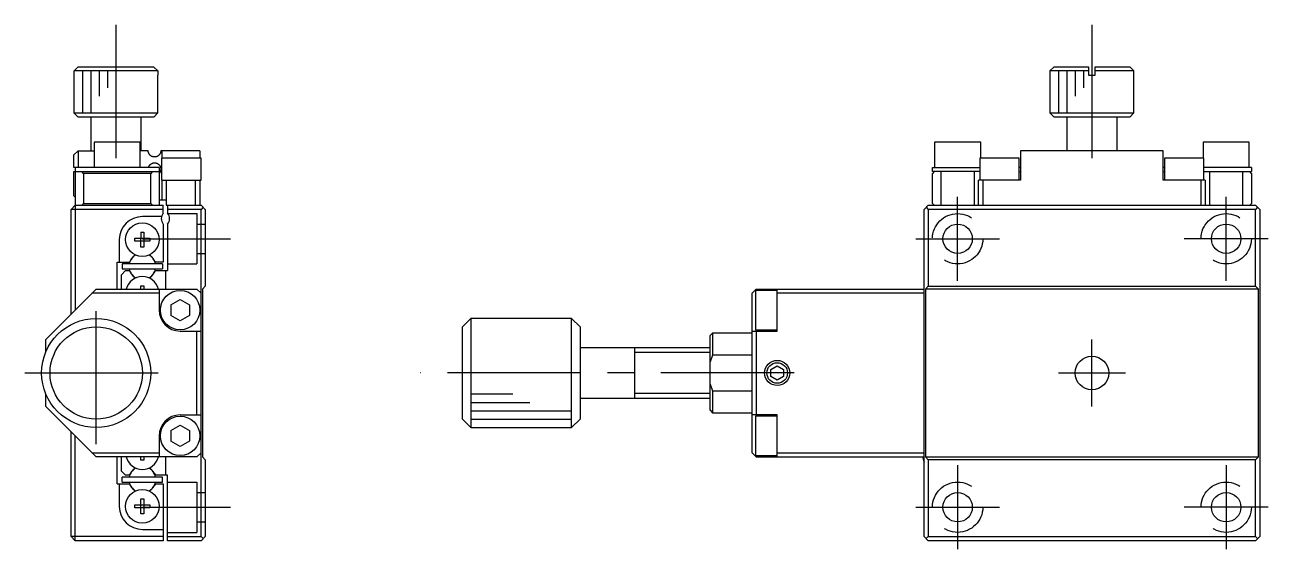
# Model space of a CAD drawing. Extents: x 0 to 320, y -8 to 166.
# Drawn here: x 172 to 320.2, y 58.5 to 121 of the extents above; entities that cross this region are included whole.
import ezdxf

# ---------------------------------------------------------------- set-up
doc = ezdxf.new("R2010")
doc.units = 0
doc.header["$LTSCALE"] = 0.5
doc.linetypes.add('CENTER', pattern=[50.8, 31.75, -6.35, 6.35, -6.35])
doc.linetypes.add('DASHED', pattern=[19.05, 12.7, -6.35])
for name, color, linetype in [('MSM_CENTER', 1, 'CENTER'), ('MSM_CONTINUOUS', 7, 'CONTINUOUS'), ('MSM_DASHED', 4, 'DASHED'), ('MSM_NARROW', 5, 'CONTINUOUS')]:
    doc.layers.add(name, color=color, linetype=linetype)

msp = doc.modelspace()

# ---------------------------------------------------------------- linework, layer by layer
at = {"layer": 'MSM_CENTER'}
for p, q in [((182.85, 121), (182.85, 105)), ((299.155071, 121), (299.155071, 104)), ((283.155071, 90.5), (283.155071, 100.5)), ((315.155071, 90.5), (315.155071, 100.5)), ((186, 95.5), (196.5, 95.5)), ((278.155071, 95.5), (288.155071, 95.5)), ((320.155071, 95.5), (310.155071, 95.5)), ((180.5, 71), (180.5, 88)), ((299.155071, 75.5), (299.155071, 83.5)), ((172, 79.5), (189, 79.5)), ((263.655071, 79.5), (219.155071, 79.5)), ((295.155071, 79.5), (303.155071, 79.5)), ((283.155071, 68.5), (283.155071, 58.5)), ((315.155071, 68.5), (315.155071, 58.5)), ((186, 63.5), (196.5, 63.5)), ((278.155071, 63.5), (288.155071, 63.5)), ((320.155071, 63.5), (310.155071, 63.5))]:
    msp.add_line(p, q, dxfattribs=at)
at = {"layer": 'MSM_CONTINUOUS'}
for p, q in [((177.866026, 115.5), (178.367813, 116)), ((178.367813, 116), (187.332187, 116)), ((187.332187, 116), (187.833974, 115.5)), ((294.655071, 116), (294.155071, 115.5)), ((294.655071, 116), (298.755071, 116)), ((298.755071, 116), (298.755071, 115)), ((299.555071, 115), (299.555071, 116)), ((299.555071, 116), (303.655071, 116)), ((304.155071, 115.5), (303.655071, 116)), ((177.85, 115), (177.866026, 115)), ((177.85, 115), (177.85, 110.5)), ((187.833974, 115.5), (177.866026, 115.5)), ((177.866026, 115), (177.866026, 115.5)), ((187.833974, 115.5), (187.833974, 115)), ((187.833974, 115), (187.85, 115)), ((187.85, 110.5), (187.85, 115)), ((298.755071, 115.5), (294.155071, 115.5)), ((294.155071, 115.5), (294.155071, 110.5)), ((298.755071, 115), (299.555071, 115)), ((304.155071, 115.5), (299.555071, 115.5)), ((304.155071, 110.5), (304.155071, 115.5)), ((177.85, 110.5), (187.85, 110.5)), ((177.85, 110.5), (178.35, 110)), ((187.35, 110), (178.35, 110)), ((179.85, 110), (179.85, 106)), ((185.85, 106), (185.85, 110)), ((187.35, 110), (187.85, 110.5)), ((294.155071, 110.5), (304.155071, 110.5)), ((294.155071, 110.5), (294.655071, 110)), ((303.655071, 110), (294.655071, 110)), ((296.155071, 110), (296.155071, 106)), ((302.155071, 106), (302.155071, 110)), ((303.655071, 110), (304.155071, 110.5)), ((185.75, 107), (180.25, 107)), ((180.25, 107), (180.25, 104)), ((185.75, 104), (185.75, 107)), ((285.905071, 107), (280.405071, 107)), ((280.405071, 107), (280.405071, 104)), ((285.905071, 105.1), (285.905071, 107)), ((317.905071, 107), (312.405071, 107)), ((312.405071, 107), (312.405071, 105.1)), ((317.905071, 104), (317.905071, 107)), ((178.35, 106), (177.85, 105.5)), ((177.85, 104), (177.85, 105.5)), ((178.35, 106), (178.35, 104)), ((178.35, 106), (180.25, 106)), ((186.7, 106), (185.75, 106)), ((186.700796, 105.965461), (186.7, 106)), ((186.703154, 105.93132), (186.700796, 105.965461)), ((186.707062, 105.897337), (186.703154, 105.93132)), ((186.7125, 105.863642), (186.707062, 105.897337)), ((186.718409, 105.834856), (186.7125, 105.863642)), ((186.725427, 105.806373), (186.718409, 105.834856)), ((186.733524, 105.778273), (186.725427, 105.806373)), ((186.741659, 105.753522), (186.733524, 105.778273)), ((186.750621, 105.729134), (186.741659, 105.753522)), ((186.760384, 105.705162), (186.750621, 105.729134)), ((186.771823, 105.679728), (186.760384, 105.705162)), ((186.784146, 105.654838), (186.771823, 105.679728)), ((186.79731, 105.630548), (186.784146, 105.654838)), ((186.806499, 105.614764), (186.79731, 105.630548)), ((186.816035, 105.599265), (186.806499, 105.614764)), ((186.835923, 105.569409), (186.816035, 105.599265)), ((186.857033, 105.540773), (186.835923, 105.569409)), ((186.873301, 105.520504), (186.857033, 105.540773)), ((186.890146, 105.500938), (186.873301, 105.520504)), ((186.907519, 105.482106), (186.890146, 105.500938)), ((186.92904, 105.460464), (186.907519, 105.482106)), ((186.951216, 105.4399), (186.92904, 105.460464)), ((186.973958, 105.420445), (186.951216, 105.4399)), ((187.00009, 105.399932), (186.973958, 105.420445)), ((187.026613, 105.380934), (187.00009, 105.399932)), ((187.053594, 105.363319), (187.026613, 105.380934)), ((187.080633, 105.347261), (187.053594, 105.363319)), ((187.107962, 105.332535), (187.080633, 105.347261)), ((187.135208, 105.319261), (187.107962, 105.332535)), ((187.162603, 105.30725), (187.135208, 105.319261)), ((187.189949, 105.296527), (187.162603, 105.30725)), ((187.218233, 105.286709), (187.189949, 105.296527)), ((187.246504, 105.278135), (187.218233, 105.286709)), ((187.274693, 105.270776), (187.246504, 105.278135)), ((187.307963, 105.263573), (187.274693, 105.270776)), ((187.341008, 105.257962), (187.307963, 105.263573)), ((187.37374, 105.253887), (187.341008, 105.257962)), ((187.41374, 105.250877), (187.37374, 105.253887)), ((187.453111, 105.250006), (187.41374, 105.250877)), ((187.481799, 105.250674), (187.453111, 105.250006)), ((187.510077, 105.25241), (187.481799, 105.250674)), ((187.546781, 105.256271), (187.510077, 105.25241)), ((187.582702, 105.261833), (187.546781, 105.256271)), ((187.617783, 105.269008), (187.582702, 105.261833)), ((187.668012, 105.282385), (187.617783, 105.269008)), ((187.716313, 105.298874), (187.668012, 105.282385)), ((187.761994, 105.317973), (187.716313, 105.298874)), ((187.805733, 105.339732), (187.761994, 105.317973)), ((187.847259, 105.363851), (187.805733, 105.339732)), ((187.885851, 105.389644), (187.847259, 105.363851)), ((187.922423, 105.41749), (187.885851, 105.389644)), ((187.957164, 105.447474), (187.922423, 105.41749)), ((187.989742, 105.479249), (187.957164, 105.447474)), ((188.020516, 105.513162), (187.989742, 105.479249)), ((188.049171, 105.548893), (188.020516, 105.513162)), ((188.076021, 105.586965), (188.049171, 105.548893)), ((188.10088, 105.627367), (188.076021, 105.586965)), ((188.121459, 105.66587), (188.10088, 105.627367)), ((188.13419, 105.69277), (188.121459, 105.66587)), ((188.146179, 105.720998), (188.13419, 105.69277)), ((188.157354, 105.750699), (188.146179, 105.720998)), ((188.165068, 105.773772), (188.157354, 105.750699)), ((188.172248, 105.797867), (188.165068, 105.773772)), ((188.176693, 105.81448), (188.172248, 105.797867)), ((188.180866, 105.831674), (188.176693, 105.81448)), ((188.184732, 105.849438), (188.180866, 105.831674)), ((188.188249, 105.86776), (188.184732, 105.849438)), ((188.191382, 105.886628), (188.188249, 105.86776)), ((188.19409, 105.906031), (188.191382, 105.886628)), ((188.19542, 105.917282), (188.19409, 105.906031)), ((188.196595, 105.928746), (188.19542, 105.917282)), ((188.197607, 105.940388), (188.196595, 105.928746)), ((188.198451, 105.95217), (188.197607, 105.940388)), ((188.199119, 105.964059), (188.198451, 105.95217)), ((188.199604, 105.976017), (188.199119, 105.964059)), ((188.1999, 105.988009), (188.199604, 105.976017)), ((188.2, 106), (188.1999, 105.988009)), ((192.85, 106), (188.2, 106)), ((188.35, 105.1), (188.35, 106)), ((192.85, 106), (192.85, 105.1)), ((307.655071, 106), (290.655071, 106)), ((290.655071, 106), (290.655071, 102.5)), ((307.655071, 102.5), (307.655071, 106)), ((188, 104), (177.85, 104)), ((178, 104), (178, 87)), ((186.727158, 104), (186.734773, 104.025719)), ((186.734773, 104.025719), (186.74328, 104.051087)), ((186.74328, 104.051087), (186.752649, 104.076046)), ((186.752649, 104.076046), (186.762046, 104.098695)), ((186.762046, 104.098695), (186.772144, 104.120953)), ((186.772144, 104.120953), (186.782914, 104.142777)), ((186.782914, 104.142777), (186.795711, 104.166612)), ((186.795711, 104.166612), (186.809293, 104.189862)), ((186.809293, 104.189862), (186.823612, 104.212478)), ((186.823612, 104.212478), (186.838172, 104.233781)), ((186.838172, 104.233781), (186.853367, 104.254453)), ((186.853367, 104.254453), (186.86915, 104.274461)), ((186.86915, 104.274461), (186.891865, 104.300984)), ((186.891865, 104.300984), (186.915548, 104.326176)), ((186.915548, 104.326176), (186.933703, 104.344)), ((186.933703, 104.344), (186.952303, 104.361067)), ((186.952303, 104.361067), (186.971298, 104.37736)), ((186.971298, 104.37736), (186.993162, 104.39481)), ((186.993162, 104.39481), (187.015433, 104.41127)), ((187.015433, 104.41127), (187.046002, 104.431888)), ((187.046002, 104.431888), (187.077107, 104.450729)), ((187.077107, 104.450729), (187.108593, 104.467788)), ((187.108593, 104.467788), (187.132655, 104.479553)), ((187.132655, 104.479553), (187.156837, 104.49033)), ((187.156837, 104.49033), (187.187942, 104.502726)), ((187.187942, 104.502726), (187.219107, 104.513574)), ((187.219107, 104.513574), (187.250231, 104.522906)), ((187.250231, 104.522906), (187.2888, 104.532471)), ((187.2888, 104.532471), (187.327103, 104.539862)), ((187.327103, 104.539862), (187.361271, 104.544733)), ((187.361271, 104.544733), (187.395078, 104.547986)), ((187.395078, 104.547986), (187.428636, 104.549696)), ((187.428636, 104.549696), (187.472321, 104.549668)), ((187.472321, 104.549668), (187.51535, 104.547147)), ((187.51535, 104.547147), (187.557375, 104.542274)), ((187.557375, 104.542274), (187.598815, 104.535088)), ((187.598815, 104.535088), (187.639115, 104.525765)), ((187.639115, 104.525765), (187.678666, 104.514291)), ((187.678666, 104.514291), (187.716984, 104.50087)), ((187.716984, 104.50087), (187.754227, 104.485526)), ((187.754227, 104.485526), (187.799866, 104.463396)), ((187.799866, 104.463396), (187.843655, 104.438386)), ((187.843655, 104.438386), (187.885309, 104.410742)), ((187.885309, 104.410742), (187.925286, 104.380176)), ((187.925286, 104.380176), (187.963069, 104.347047)), ((187.963069, 104.347047), (187.999069, 104.310908)), ((187.999069, 104.310908), (188.032804, 104.272059)), ((188, 104), (188, 99.5)), ((188.032804, 104.272059), (188.064433, 104.230084)), ((188.064433, 104.230084), (188.083089, 104.202117)), ((188.083089, 104.202117), (188.100832, 104.17272)), ((188.100832, 104.17272), (188.117582, 104.14181)), ((188.117582, 104.14181), (188.133341, 104.109104)), ((188.133341, 104.109104), (188.140783, 104.092094)), ((188.140783, 104.092094), (188.147936, 104.074563)), ((188.147936, 104.074563), (188.157074, 104.050101)), ((188.157074, 104.050101), (188.165618, 104.024488)), ((188.165618, 104.024488), (188.173495, 103.997624)), ((188.173495, 103.997624), (188.177212, 103.983475)), ((188.177212, 103.983475), (188.180725, 103.968943)), ((188.180725, 103.968943), (188.184015, 103.95402)), ((188.184015, 103.95402), (188.186662, 103.940808)), ((188.186662, 103.940808), (188.189122, 103.927251)), ((188.189122, 103.927251), (188.191377, 103.91337)), ((188.191377, 103.91337), (188.193408, 103.89919)), ((188.194639, 103.710507), (188.193013, 103.697864)), ((188.193408, 103.89919), (188.195197, 103.884734)), ((188.196072, 103.723411), (188.194639, 103.710507)), ((188.195197, 103.884734), (188.196724, 103.870024)), ((188.1973, 103.736533), (188.196072, 103.723411)), ((188.196724, 103.870024), (188.197695, 103.858695)), ((188.198312, 103.749828), (188.1973, 103.736533)), ((188.197695, 103.858695), (188.1985, 103.847191)), ((188.199096, 103.763254), (188.198312, 103.749828)), ((188.1985, 103.847191), (188.199135, 103.835554)), ((188.19964, 103.776766), (188.199096, 103.763254)), ((188.199135, 103.835554), (188.199596, 103.823823)), ((188.199596, 103.823823), (188.199881, 103.812039)), ((188.199907, 103.78847), (188.19964, 103.776766)), ((188.199881, 103.812039), (188.199986, 103.800241)), ((188.199986, 103.800241), (188.199907, 103.78847)), ((193, 105.1), (188.3, 105.1)), ((188.3, 105.1), (188.3, 102.5)), ((193, 102.5), (193, 105.1)), ((280.155071, 103.5), (280.155071, 104)), ((280.155071, 104), (285.805071, 104)), ((290.505071, 105.1), (285.805071, 105.1)), ((285.805071, 105.1), (285.805071, 102.5)), ((290.505071, 102.5), (290.505071, 105.1)), ((290.655071, 104), (290.505071, 104)), ((307.805071, 104), (307.655071, 104)), ((312.505071, 105.1), (307.805071, 105.1)), ((307.805071, 105.1), (307.805071, 102.5)), ((312.505071, 102.5), (312.505071, 105.1)), ((318.155071, 104), (312.505071, 104)), ((318.155071, 104), (318.155071, 103.5)), ((177.85, 100.6), (177.85, 103.5)), ((177.85, 103.5), (188, 103.5)), ((179, 103.3), (178.8, 103.5)), ((187, 103.3), (179, 103.3)), ((179, 103.3), (179, 99.7)), ((187.2, 103.5), (187, 103.3)), ((187, 99.7), (187, 103.3)), ((188.00787, 103.298717), (188.000186, 103.290299)), ((188.039733, 103.336626), (188.00787, 103.298717)), ((188.069311, 103.376971), (188.039733, 103.336626)), ((188.088004, 103.405725), (188.069311, 103.376971)), ((188.105703, 103.435921), (188.088004, 103.405725)), ((188.118991, 103.460948), (188.105703, 103.435921)), ((188.13161, 103.487089), (188.118991, 103.460948)), ((188.143516, 103.514455), (188.13161, 103.487089)), ((188.152732, 103.537946), (188.143516, 103.514455)), ((188.161401, 103.562486), (188.152732, 103.537946)), ((188.169462, 103.588166), (188.161401, 103.562486)), ((188.174202, 103.604979), (188.169462, 103.588166)), ((188.178667, 103.622387), (188.174202, 103.604979)), ((188.18282, 103.640383), (188.178667, 103.622387)), ((188.186622, 103.658964), (188.18282, 103.640383)), ((188.190032, 103.678126), (188.186622, 103.658964)), ((188.193013, 103.697864), (188.190032, 103.678126)), ((188.3, 102.5), (193, 102.5)), ((188.35, 100.1), (188.35, 102.5)), ((188.85, 102.5), (188.85, 99.5)), ((192.35, 99.5), (192.35, 102.5)), ((192.85, 102.5), (192.85, 99.5)), ((280.355071, 103.5), (280.155071, 103.3)), ((285.805071, 103.5), (280.155071, 103.5)), ((280.155071, 99.7), (280.155071, 103.3)), ((281.155071, 103.5), (281.155071, 99.5)), ((285.155071, 99.5), (285.155071, 103.5)), ((285.655071, 99.5), (285.655071, 102.5)), ((290.655071, 102.5), (285.655071, 102.5)), ((286.155071, 102.5), (286.155071, 99.5)), ((290.505071, 103.5), (290.655071, 103.5)), ((307.655071, 103.5), (307.805071, 103.5)), ((312.655071, 102.5), (307.655071, 102.5)), ((312.155071, 99.5), (312.155071, 102.5)), ((312.505071, 103.5), (318.155071, 103.5)), ((312.655071, 102.5), (312.655071, 99.5)), ((313.155071, 103.5), (313.155071, 99.5)), ((317.155071, 99.5), (317.155071, 103.5)), ((318.155071, 103.3), (317.955071, 103.5)), ((318.155071, 103.3), (318.155071, 99.7)), ((178, 99.5), (177.5, 99)), ((177.85, 100.6), (178, 100.45)), ((178, 99.5), (188.5, 99.5)), ((178.8, 99.5), (179, 99.7)), ((179, 99.7), (187, 99.7)), ((187, 99.7), (187.2, 99.5)), ((188.85, 100.1), (188, 100.1)), ((188.5, 98.561438), (188.5, 99.5)), ((188.85, 99.5), (193, 99.5)), ((189, 99.5), (189, 98.561438)), ((193, 99.5), (193.5, 99)), ((279.655071, 99.5), (279.155071, 99)), ((279.655071, 99.5), (318.655071, 99.5)), ((280.155071, 99.7), (280.355071, 99.5)), ((317.955071, 99.5), (318.155071, 99.7)), ((319.155071, 99), (318.655071, 99.5)), ((188.5, 99), (177.5, 99)), ((177.5, 86.5), (177.5, 99)), ((188.281754, 98.15), (186, 98.15)), ((193, 99), (189, 99)), ((193.25, 99.25), (193, 99)), ((193, 60), (193, 99)), ((193.5, 99), (193.5, 89.85)), ((279.155071, 60), (279.155071, 99)), ((279.405071, 99.25), (279.655071, 99)), ((318.655071, 99), (279.655071, 99)), ((279.655071, 99), (279.655071, 89.85)), ((318.905071, 99.25), (318.655071, 99)), ((318.655071, 89.85), (318.655071, 99)), ((319.155071, 99), (319.155071, 60)), ((188.5, 97.238562), (188.5, 92.7)), ((189, 97.238562), (189, 91.7)), ((183.25, 95.4), (183.25, 92.7)), ((185.113639, 95.22), (185.113639, 95.58)), ((185.113639, 95.58), (185.82, 95.58)), ((185.82, 95.22), (185.113639, 95.22)), ((185.82, 96.286361), (186.18, 96.286361)), ((185.82, 96.286361), (185.82, 95.58)), ((185.830372, 95.569628), (185.82, 95.58)), ((185.830372, 95.230372), (185.82, 95.22)), ((185.82, 94.513639), (185.82, 95.22)), ((185.830372, 95.569628), (186.169628, 95.569628)), ((185.830372, 95.230372), (185.830372, 95.569628)), ((186.169628, 95.230372), (185.830372, 95.230372)), ((186.169628, 95.569628), (186.18, 95.58)), ((186.169628, 95.569628), (186.169628, 95.230372)), ((186.169628, 95.230372), (186.18, 95.22)), ((186.18, 96.286361), (186.18, 95.58)), ((186.18, 95.58), (186.886361, 95.58)), ((186.18, 95.22), (186.18, 94.513639)), ((186.886361, 95.22), (186.18, 95.22)), ((186.886361, 95.58), (186.886361, 95.22)), ((186.18, 94.513639), (185.82, 94.513639)), ((183, 92.7), (184.449194, 92.7)), ((183, 89.5), (183, 92.7)), ((183.6, 92.5), (183.6, 91.9)), ((188.4, 92.5), (183.6, 92.5)), ((183.6, 91.9), (188.4, 91.9)), ((184.59936, 92.960095), (184.449194, 92.7)), ((187.550806, 92.7), (187.40064, 92.960095)), ((188.5, 92.7), (187.550806, 92.7)), ((188.4, 92.5), (188.4, 91.9)), ((184, 91.7), (183.5, 91.2)), ((183.5, 89.5), (183.5, 91.2)), ((184, 91.7), (184.449194, 91.7)), ((184.449194, 91.7), (184.59936, 91.439905)), ((187.40064, 91.439905), (187.550806, 91.7)), ((187.550806, 91.7), (189, 91.7)), ((188.75, 91.7), (188.75, 89.5)), ((180.5, 89.5), (174.5, 83.5)), ((188, 89), (180, 89)), ((180.5, 89.5), (192.5, 89.5)), ((185.82, 89.886361), (186.18, 89.886361)), ((185.82, 89.5), (185.82, 89.886361)), ((186.18, 89.886361), (186.18, 89.466476)), ((188, 89.5), (188, 87)), ((193, 89), (192.5, 89.5)), ((193.15, 89.5), (193.5, 89.85)), ((193.15, 89.5), (193.15, 69.5)), ((259.155071, 89.5), (258.655071, 89)), ((258.655071, 70), (258.655071, 89)), ((259.055071, 89.35), (259.055071, 84.65)), ((261.655071, 89.35), (259.055071, 89.35)), ((259.155071, 89.5), (279.155071, 89.5)), ((261.655071, 84.5), (261.655071, 89.5)), ((279.155071, 89), (261.655071, 89)), ((279.305071, 89.5), (279.655071, 89.85)), ((319.005071, 89.5), (279.305071, 89.5)), ((279.305071, 89.5), (279.305071, 69.5)), ((279.655071, 89.85), (318.655071, 89.85)), ((318.655071, 89.85), (319.005071, 89.5)), ((319.005071, 69.5), (319.005071, 89.5)), ((189.4, 87.635085), (190.5, 88.270171)), ((189.4, 87.635085), (189.4, 86.364915)), ((190.5, 88.270171), (191.6, 87.635085)), ((191.6, 87.635085), (191.6, 86.364915)), ((190.5, 85.729829), (189.4, 86.364915)), ((191.6, 86.364915), (190.5, 85.729829)), ((225.155071, 86), (224.155071, 85)), ((225.155071, 86), (225.155071, 73)), ((237.155071, 86), (225.155071, 86)), ((237.155071, 73), (237.155071, 86)), ((238.155071, 85), (237.155071, 86)), ((190.5, 84.5), (193, 84.5)), ((192.5, 74.5), (192.5, 84.5)), ((224.155071, 74), (224.155071, 85)), ((238.155071, 85), (238.155071, 74)), ((258.655071, 84.5), (261.655071, 84.5)), ((259.055071, 84.65), (261.655071, 84.65)), ((259.155071, 84.5), (259.155071, 74.5)), ((174.5, 82), (174.5, 83.5)), ((253.955071, 84.25), (253.655071, 83.95)), ((253.655071, 75.05), (253.655071, 83.95)), ((253.955071, 84.25), (253.955071, 81.62132)), ((258.655071, 84.25), (253.955071, 84.25)), ((253.655051, 82.5), (238.155071, 82.5)), ((244.655071, 82.500005), (244.655071, 76.499995)), ((253.955071, 81.62132), (253.655071, 80.819091)), ((258.655071, 81.62132), (253.955071, 81.62132)), ((260.905071, 79.933013), (261.655071, 80.366025)), ((261.655071, 80.366025), (262.405071, 79.933013)), ((260.905071, 79.066987), (260.905071, 79.933013)), ((261.655071, 78.633975), (260.905071, 79.066987)), ((262.405071, 79.066987), (261.655071, 78.633975)), ((262.405071, 79.933013), (262.405071, 79.066987)), ((253.655071, 78.180909), (253.955071, 77.37868)), ((253.955071, 77.37868), (253.955071, 74.75)), ((253.955071, 77.37868), (258.655071, 77.37868)), ((174.5, 75.5), (174.5, 77)), ((238.155071, 76.5), (253.655051, 76.5)), ((174.5, 75.5), (180.5, 69.5)), ((190.5, 74.5), (193, 74.5)), ((253.655071, 75.05), (253.955071, 74.75)), ((253.955071, 74.75), (258.655071, 74.75)), ((261.655071, 74.5), (258.655071, 74.5)), ((259.055071, 74.35), (259.055071, 69.65)), ((261.655071, 74.35), (259.055071, 74.35)), ((261.655071, 69.5), (261.655071, 74.5)), ((189.4, 72.635085), (190.5, 73.270171)), ((189.4, 72.635085), (189.4, 71.364915)), ((190.5, 73.270171), (191.6, 72.635085)), ((191.6, 72.635085), (191.6, 71.364915)), ((224.155071, 74), (225.155071, 73)), ((225.155071, 73), (237.155071, 73)), ((237.155071, 73), (238.155071, 74)), ((177.5, 60), (177.5, 72.5)), ((178, 59.5), (178, 72)), ((188, 72), (188, 69.5)), ((190.5, 70.729829), (189.4, 71.364915)), ((191.6, 71.364915), (190.5, 70.729829)), ((180, 70), (188, 70)), ((192.5, 69.5), (193, 70)), ((258.655071, 70), (259.155071, 69.5)), ((259.055071, 69.65), (261.655071, 69.65)), ((261.655071, 70), (279.155071, 70)), ((192.5, 69.5), (180.5, 69.5)), ((183, 66.3), (183, 69.5)), ((183.5, 67.8), (183.5, 69.5)), ((185.82, 69.113639), (185.82, 69.5)), ((186.18, 69.113639), (185.82, 69.113639)), ((186.18, 69.533524), (186.18, 69.113639)), ((188.75, 69.5), (188.75, 67.3)), ((193.5, 69.15), (193.15, 69.5)), ((193.5, 69.15), (193.5, 60)), ((259.155071, 69.5), (279.155071, 69.5)), ((279.085549, 69.113639), (279.080926, 69.111384)), ((279.655071, 69.15), (279.305071, 69.5)), ((279.305071, 69.5), (319.005071, 69.5)), ((279.655071, 69.15), (279.655071, 60)), ((318.655071, 69.15), (279.655071, 69.15)), ((319.005071, 69.5), (318.655071, 69.15)), ((318.655071, 60), (318.655071, 69.15)), ((183.5, 67.8), (184, 67.3)), ((188.4, 67.1), (183.6, 67.1)), ((183.6, 66.5), (183.6, 67.1)), ((184.449194, 67.3), (184, 67.3)), ((184.449194, 67.3), (184.59936, 67.560095)), ((187.40064, 67.560095), (187.550806, 67.3)), ((189, 67.3), (187.550806, 67.3)), ((188.4, 66.5), (188.4, 67.1)), ((189, 59.5), (189, 67.3)), ((183, 66.3), (184.449194, 66.3)), ((183.25, 66.3), (183.25, 63.6)), ((183.6, 66.5), (188.4, 66.5)), ((184.59936, 66.039905), (184.449194, 66.3)), ((187.550806, 66.3), (187.40064, 66.039905)), ((187.550806, 66.3), (188.5, 66.3)), ((188.5, 66.3), (188.5, 59.5)), ((185.113639, 63.42), (185.113639, 63.78)), ((185.113639, 63.78), (185.82, 63.78)), ((185.82, 64.486361), (186.18, 64.486361)), ((185.82, 63.78), (185.82, 64.486361)), ((185.830372, 63.769628), (185.82, 63.78)), ((185.830372, 63.769628), (186.169628, 63.769628)), ((185.830372, 63.430372), (185.830372, 63.769628)), ((186.169628, 63.769628), (186.18, 63.78)), ((186.169628, 63.769628), (186.169628, 63.430372)), ((186.18, 64.486361), (186.18, 63.78)), ((186.18, 63.78), (186.886361, 63.78)), ((186.886361, 63.78), (186.886361, 63.42)), ((185.82, 63.42), (185.113639, 63.42)), ((185.830372, 63.430372), (185.82, 63.42)), ((185.82, 62.713639), (185.82, 63.42)), ((186.18, 62.713639), (185.82, 62.713639)), ((186.169628, 63.430372), (185.830372, 63.430372)), ((186.169628, 63.430372), (186.18, 63.42)), ((186.18, 63.42), (186.18, 62.713639)), ((186.886361, 63.42), (186.18, 63.42)), ((186, 60.85), (188.5, 60.85)), ((188.5, 60), (177.5, 60)), ((178, 59.5), (177.5, 60)), ((188.5, 59.5), (178, 59.5)), ((189, 60), (193, 60)), ((193, 59.5), (189, 59.5)), ((193, 60), (193.25, 59.75)), ((193.5, 60), (193, 59.5)), ((279.155071, 60), (279.655071, 59.5)), ((279.655071, 60), (279.405071, 59.75)), ((279.655071, 60), (318.655071, 60)), ((318.655071, 59.5), (279.655071, 59.5)), ((318.655071, 60), (318.905071, 59.75)), ((318.655071, 59.5), (319.155071, 60))]:
    msp.add_line(p, q, dxfattribs=at)
for centre, radius in [((186, 95.4), 2), ((283.155071, 95.5), 1.75), ((315.155071, 95.5), 1.75), ((190.5, 87), 2.35), ((180.5, 79.5), 6.5), ((180.5, 79.5), 5.5), ((299.155071, 79.5), 2), ((261.655071, 79.5), 1.2295), ((190.5, 72), 2.35), ((186, 63.6), 2), ((283.155071, 63.5), 1.75), ((315.155071, 63.5), 1.75)]:
    msp.add_circle(centre, radius, dxfattribs=at)
for centre, radius, start, end in [((186, 95.4), 2.75, 90, 180), ((189.25, 97.9), 1, 138.590378, 221.40962776), ((188.25, 97.9), 1, 318.590378, 41.409622), ((186, 92.199999), 1.5875, 120.433182, 169.10688895), ((186.114905, 92.085095), 1.75, 121.881533, 150), ((186, 92.199999), 1.5875, 10.89309, 59.56681233), ((185.885095, 92.085095), 1.75, 30, 58.118467), ((186, 92.199999), 1.5875, 190.893016, 239.56671758), ((186, 92.199999), 1.5875, 300.433263, 349.10696609), ((186, 89), 2, 14.477512, 165.52246498), ((186.114905, 92.314905), 1.75, 210, 238.118467), ((185.885095, 92.314905), 1.75, 301.881533, 330), ((190.5, 87), 2.5, 180, 270), ((190.5, 72), 2.5, 90, 180), ((186, 70), 2, 194.477512, 345.522488), ((186, 66.800001), 1.5875, 120.433263, 169.10700354), ((186.114905, 66.685095), 1.75, 121.881533, 150), ((186, 66.800001), 1.5875, 10.893016, 59.56675503), ((185.885095, 66.685095), 1.75, 30, 58.118467), ((282.155071, 70), 3.194933, 189.003673, 196.106712), ((282.155071, 70), 3.2, 196.122533, 200.364135), ((186, 66.800001), 1.5875, 190.89309, 239.56683217), ((186.114905, 66.914905), 1.75, 210, 238.118467), ((186, 66.800001), 1.5875, 300.433182, 349.1069088), ((185.885095, 66.914905), 1.75, 301.881533, 330), ((186, 63.6), 2.75, 180, 270)]:
    msp.add_arc(centre, radius, start, end, dxfattribs=at)
at = {"layer": 'MSM_DASHED'}
for p, q in [((189.05, 98.5), (192.5, 98.5)), ((192.5, 98.5), (192.5, 92.5)), ((192.5, 97.25), (193.5, 97.25)), ((192.5, 93.75), (193.5, 93.75)), ((189, 92.5), (192.5, 92.5)), ((189, 66.5), (192.5, 66.5)), ((192.5, 66.5), (192.5, 60.5)), ((192.5, 65.25), (193.5, 65.25)), ((192.5, 61.75), (193.5, 61.75)), ((189, 60.5), (192.5, 60.5))]:
    msp.add_line(p, q, dxfattribs=at)
for centre in [(283.155071, 95.5), (315.155071, 95.5), (283.155071, 63.5), (315.155071, 63.5)]:
    msp.add_circle(centre, 3, dxfattribs=at)
at = {"layer": 'MSM_NARROW'}
for p, q in [((178.85, 115.5), (178.85, 110.5)), ((179.85, 115.5), (179.85, 110.5)), ((180.85, 115.5), (180.85, 112.5)), ((181.85, 115.5), (181.85, 113.5)), ((295.155071, 115.5), (295.155071, 110.5)), ((296.155071, 115.5), (296.155071, 110.5)), ((297.155071, 115.5), (297.155071, 112.5)), ((298.155071, 115.5), (298.155071, 113.5)), ((253.65507, 81.959452), (244.655071, 81.959452)), ((253.65507, 77.042453), (244.655071, 77.042453)), ((225.155071, 77), (230.155071, 77)), ((225.155071, 76), (232.155071, 76)), ((225.155071, 75), (237.155071, 75)), ((225.155071, 74), (237.155071, 74))]:
    msp.add_line(p, q, dxfattribs=at)
msp.add_circle((261.655071, 79.5), 1.5, dxfattribs=at)

doc.saveas('drawing.dxf')
